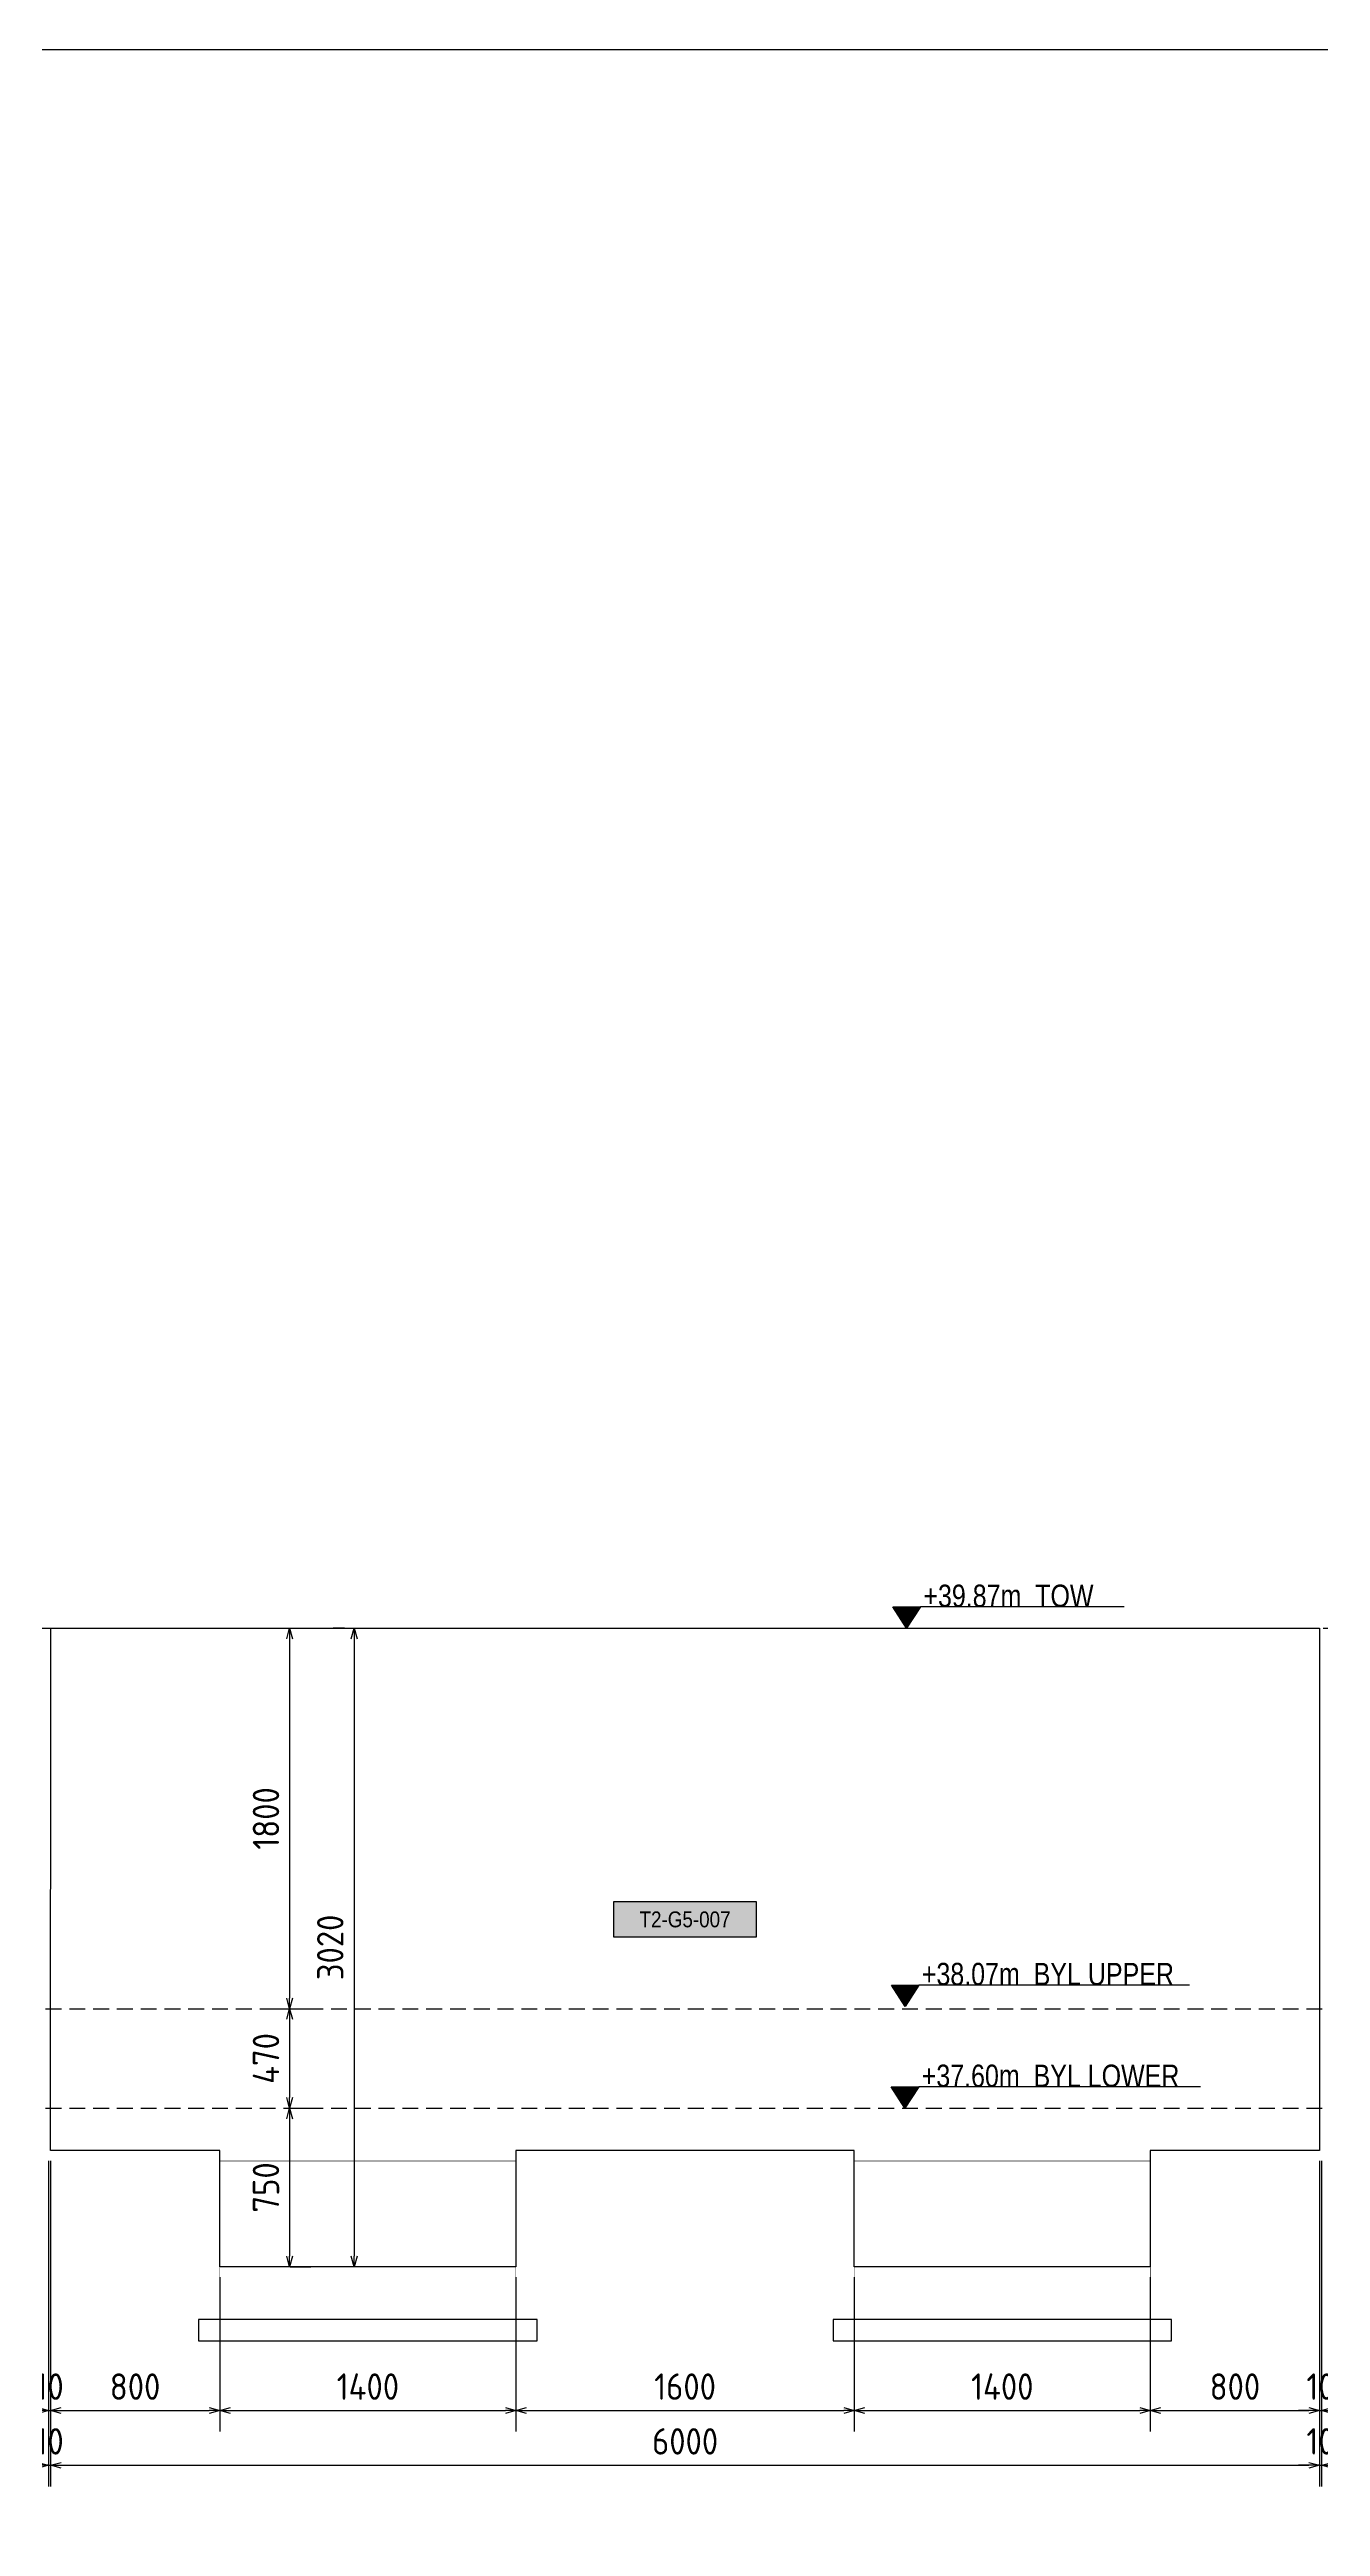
# Model space of a CAD drawing. Header units: centimetres. Extents: x -6122352 to 4157695, y -1694241 to 1947892.
# Drawn here: x 3359997 to 3366007, y 768058 to 779771 of the extents above; entities that cross this region are included whole.
import ezdxf
from ezdxf.enums import TextEntityAlignment as Align

# ---------------------------------------------------------------- set-up
doc = ezdxf.new("R2010")
doc.units = ezdxf.units.CM
doc.header["$MEASUREMENT"] = 0
doc.header["$PDMODE"] = 66
doc.header["$PDSIZE"] = 100
doc.linetypes.add('DASHED2', pattern=[0.375, 0.25, -0.125])
doc.linetypes.add('HIDDEN', pattern=[0.375, 0.25, -0.125])
for name, color, linetype in [('00-MI-DIM', 7, 'Continuous'), ('@MI-TYPE-02', 6, 'Continuous'), ('JML-Dimension', 1, 'Continuous'), ('PANEL-TAGS', 7, 'Continuous'), ('SECTION', 130, 'Continuous')]:
    doc.layers.add(name, color=color, linetype=linetype)
doc.styles.add('PANELTAG_STYLE', font='arial.ttf')
doc.styles.add('Schueco-BEMSTIL', font='isocpeur.ttf', dxfattribs={"width": 0.9})
doc.styles.add('txt-Pisa-std', font='arial.ttf', dxfattribs={"width": 0.8})
doc.dimstyles.new('MI- JWC-TXT-2.5 MM', dxfattribs={"dimscale": 1.5, "dimtxt": 2.5, "dimasz": 1, "dimexe": 2, "dimexo": 1, "dimgap": 1, "dimtad": 1, "dimdec": 0, "dimdsep": 46, "dimtxsty": 'Schueco-BEMSTIL', "dimblk": 'OPEN30', "dimcen": 0, "dimdle": 2, "dimclrd": 140, "dimclre": 8, "dimclrt": 40, "dimadec": 0, "dimazin": 2, "dimtfac": 1, "dimtdec": 0, "dimtix": 1, "dimtmove": 2, "dimatfit": 3, "dimldrblk": 'OPEN', "dimfxl": 2, "dimlwd": -1, "dimlwe": -1, "dimarcsym": 0})

# ---------------------------------------------------------------- blocks, each defined once
blk = doc.blocks.new('*U1106')
at = {"layer": 'JML-Dimension'}
h = blk.add_hatch(color=10, dxfattribs=at)
h.dxf.hatch_style = 1
h.paths.add_polyline_path([(0, 0), (-1.54, 2.37), (1.54, 2.37)])
blk.add_line((24.31, 2.37), (1.54, 2.37), dxfattribs=at)
blk.add_lwpolyline([(0, 0), (-1.54, 2.37), (1.54, 2.37), (0, 0)], dxfattribs=at)
at = {"color": 5, "style": 'txt-Pisa-std', "width": 0.8}
blk.add_attdef('+0.0', text='', height=2.5, dxfattribs=at).set_placement((1.87, 2.37), align=Align.BOTTOM_LEFT)
blk = doc.blocks.new('*U1108')
at = {"layer": 'JML-Dimension'}
h = blk.add_hatch(color=10, dxfattribs=at)
h.dxf.hatch_style = 1
h.paths.add_polyline_path([(0, 0), (-1.54, 2.37), (1.54, 2.37)])
blk.add_line((31.81, 2.37), (1.54, 2.37), dxfattribs=at)
blk.add_lwpolyline([(0, 0), (-1.54, 2.37), (1.54, 2.37), (0, 0)], dxfattribs=at)
at = {"color": 5, "style": 'txt-Pisa-std', "width": 0.8}
blk.add_attdef('+0.0', text='', height=2.5, dxfattribs=at).set_placement((1.87, 2.37), align=Align.BOTTOM_LEFT)
blk = doc.blocks.new('*U1107')
at = {"layer": 'JML-Dimension'}
h = blk.add_hatch(color=10, dxfattribs=at)
h.dxf.hatch_style = 1
h.paths.add_polyline_path([(0, 0), (-1.54, 2.37), (1.54, 2.37)])
blk.add_line((33.03, 2.37), (1.54, 2.37), dxfattribs=at)
blk.add_lwpolyline([(0, 0), (-1.54, 2.37), (1.54, 2.37), (0, 0)], dxfattribs=at)
at = {"color": 5, "style": 'txt-Pisa-std', "width": 0.8}
blk.add_attdef('+0.0', text='', height=2.5, dxfattribs=at).set_placement((1.87, 2.37), align=Align.BOTTOM_LEFT)
blk = doc.blocks.new('_Open30')
at = {"color": 0, "linetype": 'ByBlock', "lineweight": -2}
for p, q in [((-1, 0.27), (0, 0)), ((0, 0), (-1, -0.27)), ((0, 0), (-1, 0))]:
    blk.add_line(p, q, dxfattribs=at)
blk = doc.blocks.new('*D1168')
at = {"layer": '00-MI-DIM', "color": 8, "transparency": 16777216}
for p, q in [((3359992, 769786), (3359992, 768506)), ((3360001, 769786), (3360001, 768506))]:
    blk.add_line(p, q, dxfattribs=at)
at = {"layer": '00-MI-DIM', "color": 140, "transparency": 16777216}
for p, q in [((3359942, 768606), (3359892, 768606)), ((3359992, 768606), (3360001, 768606)), ((3360051, 768606), (3360101, 768606))]:
    blk.add_line(p, q, dxfattribs=at)
at = {"layer": 'Defpoints', "color": 0, "transparency": 16777216}
for p in [(3359992, 769836), (3360001, 769836), (3360001, 768606)]:
    blk.add_point(p, dxfattribs=at)
at = {"layer": '00-MI-DIM', "color": 140, "transparency": 16777216, "xscale": 50, "yscale": 50, "zscale": 50}
blk.add_blockref('_Open30', (3359992, 768606), dxfattribs=at)
at = {"layer": '00-MI-DIM', "color": 140, "transparency": 16777216, "xscale": 50, "yscale": 50, "zscale": 50, "rotation": 180}
blk.add_blockref('_Open30', (3360001, 768606), dxfattribs=at)
at = {"layer": '00-MI-DIM', "color": 40, "transparency": 16777216, "insert": (3359997, 768719), "char_height": 125, "attachment_point": 5, "style": 'Schueco-BEMSTIL'}
blk.add_mtext('10', dxfattribs=at)
blk = doc.blocks.new('_Open')
at = {"color": 0, "linetype": 'ByBlock', "lineweight": -2}
for p, q in [((-1, 0.2), (0, 0)), ((-1, -0.2), (0, 0)), ((0, 0), (-1, 0))]:
    blk.add_line(p, q, dxfattribs=at)
blk = doc.blocks.new('*D1169')
at = {"layer": '00-MI-DIM', "color": 8, "transparency": 16777216}
for p, q in [((3360001, 769786), (3360001, 768506)), ((3360802, 769236), (3360802, 768506))]:
    blk.add_line(p, q, dxfattribs=at)
at = {"layer": '00-MI-DIM', "color": 140, "transparency": 16777216}
blk.add_line((3360051, 768606), (3360752, 768606), dxfattribs=at)
at = {"layer": 'Defpoints', "color": 0, "transparency": 16777216}
for p in [(3360001, 769836), (3360802, 769286), (3360802, 768606)]:
    blk.add_point(p, dxfattribs=at)
at = {"layer": '00-MI-DIM', "color": 140, "transparency": 16777216, "xscale": 50, "yscale": 50, "zscale": 50, "rotation": 180}
blk.add_blockref('_Open30', (3360001, 768606), dxfattribs=at)
at = {"layer": '00-MI-DIM', "color": 140, "transparency": 16777216, "xscale": 50, "yscale": 50, "zscale": 50}
blk.add_blockref('_Open30', (3360802, 768606), dxfattribs=at)
at = {"layer": '00-MI-DIM', "color": 40, "transparency": 16777216, "insert": (3360401, 768719), "char_height": 125, "attachment_point": 5, "style": 'Schueco-BEMSTIL'}
blk.add_mtext('800', dxfattribs=at)
blk = doc.blocks.new('*D1170')
at = {"layer": '00-MI-DIM', "color": 8, "transparency": 16777216}
for p, q in [((3360802, 769236), (3360802, 768506)), ((3362202, 769236), (3362202, 768506))]:
    blk.add_line(p, q, dxfattribs=at)
at = {"layer": '00-MI-DIM', "color": 140, "transparency": 16777216}
blk.add_line((3360852, 768606), (3362152, 768606), dxfattribs=at)
at = {"layer": 'Defpoints', "color": 0, "transparency": 16777216}
for p in [(3360802, 769286), (3362202, 769286), (3362202, 768606)]:
    blk.add_point(p, dxfattribs=at)
at = {"layer": '00-MI-DIM', "color": 140, "transparency": 16777216, "xscale": 50, "yscale": 50, "zscale": 50, "rotation": 180}
blk.add_blockref('_Open30', (3360802, 768606), dxfattribs=at)
at = {"layer": '00-MI-DIM', "color": 140, "transparency": 16777216, "xscale": 50, "yscale": 50, "zscale": 50}
blk.add_blockref('_Open30', (3362202, 768606), dxfattribs=at)
at = {"layer": '00-MI-DIM', "color": 40, "transparency": 16777216, "insert": (3361502, 768719), "char_height": 125, "attachment_point": 5, "style": 'Schueco-BEMSTIL'}
blk.add_mtext('1400', dxfattribs=at)
blk = doc.blocks.new('*D1171')
at = {"layer": '00-MI-DIM', "color": 8, "transparency": 16777216}
for p, q in [((3362202, 769236), (3362202, 768506)), ((3363802, 769236), (3363802, 768506))]:
    blk.add_line(p, q, dxfattribs=at)
at = {"layer": '00-MI-DIM', "color": 140, "transparency": 16777216}
blk.add_line((3362252, 768606), (3363752, 768606), dxfattribs=at)
at = {"layer": 'Defpoints', "color": 0, "transparency": 16777216}
for p in [(3362202, 769286), (3363802, 769286), (3363802, 768606)]:
    blk.add_point(p, dxfattribs=at)
at = {"layer": '00-MI-DIM', "color": 140, "transparency": 16777216, "xscale": 50, "yscale": 50, "zscale": 50, "rotation": 180}
blk.add_blockref('_Open30', (3362202, 768606), dxfattribs=at)
at = {"layer": '00-MI-DIM', "color": 140, "transparency": 16777216, "xscale": 50, "yscale": 50, "zscale": 50}
blk.add_blockref('_Open30', (3363802, 768606), dxfattribs=at)
at = {"layer": '00-MI-DIM', "color": 40, "transparency": 16777216, "insert": (3363002, 768719), "char_height": 125, "attachment_point": 5, "style": 'Schueco-BEMSTIL'}
blk.add_mtext('1600', dxfattribs=at)
blk = doc.blocks.new('*D1172')
at = {"layer": '00-MI-DIM', "color": 8, "transparency": 16777216}
for p, q in [((3363802, 769236), (3363802, 768506)), ((3365202, 769236), (3365202, 768506))]:
    blk.add_line(p, q, dxfattribs=at)
at = {"layer": '00-MI-DIM', "color": 140, "transparency": 16777216}
blk.add_line((3363852, 768606), (3365152, 768606), dxfattribs=at)
at = {"layer": 'Defpoints', "color": 0, "transparency": 16777216}
for p in [(3363802, 769286), (3365202, 769286), (3365202, 768606)]:
    blk.add_point(p, dxfattribs=at)
at = {"layer": '00-MI-DIM', "color": 140, "transparency": 16777216, "xscale": 50, "yscale": 50, "zscale": 50, "rotation": 180}
blk.add_blockref('_Open30', (3363802, 768606), dxfattribs=at)
at = {"layer": '00-MI-DIM', "color": 140, "transparency": 16777216, "xscale": 50, "yscale": 50, "zscale": 50}
blk.add_blockref('_Open30', (3365202, 768606), dxfattribs=at)
at = {"layer": '00-MI-DIM', "color": 40, "transparency": 16777216, "insert": (3364502, 768719), "char_height": 125, "attachment_point": 5, "style": 'Schueco-BEMSTIL'}
blk.add_mtext('1400', dxfattribs=at)
blk = doc.blocks.new('*D1173')
at = {"layer": '00-MI-DIM', "color": 8, "transparency": 16777216}
for p, q in [((3366002, 769786), (3366002, 768506)), ((3365202, 769236), (3365202, 768506))]:
    blk.add_line(p, q, dxfattribs=at)
at = {"layer": '00-MI-DIM', "color": 140, "transparency": 16777216}
blk.add_line((3365252, 768606), (3365952, 768606), dxfattribs=at)
at = {"layer": 'Defpoints', "color": 0, "transparency": 16777216}
for p in [(3366002, 769836), (3365202, 769286), (3366002, 768606)]:
    blk.add_point(p, dxfattribs=at)
at = {"layer": '00-MI-DIM', "color": 140, "transparency": 16777216, "xscale": 50, "yscale": 50, "zscale": 50, "rotation": 180}
blk.add_blockref('_Open30', (3365202, 768606), dxfattribs=at)
at = {"layer": '00-MI-DIM', "color": 140, "transparency": 16777216, "xscale": 50, "yscale": 50, "zscale": 50}
blk.add_blockref('_Open30', (3366002, 768606), dxfattribs=at)
at = {"layer": '00-MI-DIM', "color": 40, "transparency": 16777216, "insert": (3365602, 768719), "char_height": 125, "attachment_point": 5, "style": 'Schueco-BEMSTIL'}
blk.add_mtext('800', dxfattribs=at)
blk = doc.blocks.new('*D1174')
at = {"layer": '00-MI-DIM', "color": 8, "transparency": 16777216}
for p, q in [((3366002, 769786), (3366002, 768506)), ((3366011, 769786), (3366011, 768506))]:
    blk.add_line(p, q, dxfattribs=at)
at = {"layer": '00-MI-DIM', "color": 140, "transparency": 16777216}
for p, q in [((3365952, 768606), (3365902, 768606)), ((3366002, 768606), (3366011, 768606)), ((3366061, 768606), (3366111, 768606))]:
    blk.add_line(p, q, dxfattribs=at)
at = {"layer": 'Defpoints', "color": 0, "transparency": 16777216}
for p in [(3366002, 769836), (3366011, 769836), (3366011, 768606)]:
    blk.add_point(p, dxfattribs=at)
at = {"layer": '00-MI-DIM', "color": 140, "transparency": 16777216, "xscale": 50, "yscale": 50, "zscale": 50}
blk.add_blockref('_Open30', (3366002, 768606), dxfattribs=at)
at = {"layer": '00-MI-DIM', "color": 140, "transparency": 16777216, "xscale": 50, "yscale": 50, "zscale": 50, "rotation": 180}
blk.add_blockref('_Open30', (3366011, 768606), dxfattribs=at)
at = {"layer": '00-MI-DIM', "color": 40, "transparency": 16777216, "insert": (3366007, 768719), "char_height": 125, "attachment_point": 5, "style": 'Schueco-BEMSTIL'}
blk.add_mtext('10', dxfattribs=at)
blk = doc.blocks.new('*D1197')
at = {"layer": '00-MI-DIM', "color": 8, "transparency": 16777216}
for p, q in [((3359992, 769786), (3359992, 768247)), ((3360001, 769786), (3360001, 768247))]:
    blk.add_line(p, q, dxfattribs=at)
at = {"layer": '00-MI-DIM', "color": 140, "transparency": 16777216}
for p, q in [((3359942, 768347), (3359892, 768347)), ((3359992, 768347), (3360001, 768347)), ((3360051, 768347), (3360101, 768347))]:
    blk.add_line(p, q, dxfattribs=at)
at = {"layer": 'Defpoints', "color": 0, "transparency": 16777216}
for p in [(3359992, 769836), (3360001, 769836), (3360001, 768347)]:
    blk.add_point(p, dxfattribs=at)
at = {"layer": '00-MI-DIM', "color": 140, "transparency": 16777216, "xscale": 50, "yscale": 50, "zscale": 50}
blk.add_blockref('_Open30', (3359992, 768347), dxfattribs=at)
at = {"layer": '00-MI-DIM', "color": 140, "transparency": 16777216, "xscale": 50, "yscale": 50, "zscale": 50, "rotation": 180}
blk.add_blockref('_Open30', (3360001, 768347), dxfattribs=at)
at = {"layer": '00-MI-DIM', "color": 40, "transparency": 16777216, "insert": (3359997, 768460), "char_height": 125, "attachment_point": 5, "style": 'Schueco-BEMSTIL'}
blk.add_mtext('10', dxfattribs=at)
blk = doc.blocks.new('*D1198')
at = {"layer": '00-MI-DIM', "color": 8, "transparency": 16777216}
for p, q in [((3360001, 769786), (3360001, 768247)), ((3366002, 769786), (3366002, 768247))]:
    blk.add_line(p, q, dxfattribs=at)
at = {"layer": '00-MI-DIM', "color": 140, "transparency": 16777216}
blk.add_line((3360051, 768347), (3365952, 768347), dxfattribs=at)
at = {"layer": 'Defpoints', "color": 0, "transparency": 16777216}
for p in [(3360001, 769836), (3366002, 769836), (3366002, 768347)]:
    blk.add_point(p, dxfattribs=at)
at = {"layer": '00-MI-DIM', "color": 140, "transparency": 16777216, "xscale": 50, "yscale": 50, "zscale": 50, "rotation": 180}
blk.add_blockref('_Open30', (3360001, 768347), dxfattribs=at)
at = {"layer": '00-MI-DIM', "color": 140, "transparency": 16777216, "xscale": 50, "yscale": 50, "zscale": 50}
blk.add_blockref('_Open30', (3366002, 768347), dxfattribs=at)
at = {"layer": '00-MI-DIM', "color": 40, "transparency": 16777216, "insert": (3363002, 768460), "char_height": 125, "attachment_point": 5, "style": 'Schueco-BEMSTIL'}
blk.add_mtext('6000', dxfattribs=at)
blk = doc.blocks.new('*D1199')
at = {"layer": '00-MI-DIM', "color": 8, "transparency": 16777216}
for p, q in [((3366002, 769786), (3366002, 768247)), ((3366011, 769786), (3366011, 768247))]:
    blk.add_line(p, q, dxfattribs=at)
at = {"layer": '00-MI-DIM', "color": 140, "transparency": 16777216}
for p, q in [((3365952, 768347), (3365902, 768347)), ((3366002, 768347), (3366011, 768347)), ((3366061, 768347), (3366111, 768347))]:
    blk.add_line(p, q, dxfattribs=at)
at = {"layer": 'Defpoints', "color": 0, "transparency": 16777216}
for p in [(3366002, 769836), (3366011, 769836), (3366011, 768347)]:
    blk.add_point(p, dxfattribs=at)
at = {"layer": '00-MI-DIM', "color": 140, "transparency": 16777216, "xscale": 50, "yscale": 50, "zscale": 50}
blk.add_blockref('_Open30', (3366002, 768347), dxfattribs=at)
at = {"layer": '00-MI-DIM', "color": 140, "transparency": 16777216, "xscale": 50, "yscale": 50, "zscale": 50, "rotation": 180}
blk.add_blockref('_Open30', (3366011, 768347), dxfattribs=at)
at = {"layer": '00-MI-DIM', "color": 40, "transparency": 16777216, "insert": (3366007, 768460), "char_height": 125, "attachment_point": 5, "style": 'Schueco-BEMSTIL'}
blk.add_mtext('10', dxfattribs=at)
blk = doc.blocks.new('*D1210')
at = {"layer": '00-MI-DIM', "color": 8, "transparency": 16777216}
for p, q in [((3361059, 772306), (3361232, 772306)), ((3361059, 770506), (3361232, 770506))]:
    blk.add_line(p, q, dxfattribs=at)
at = {"layer": '00-MI-DIM', "color": 140, "transparency": 16777216}
blk.add_line((3361132, 772256), (3361132, 770556), dxfattribs=at)
at = {"layer": 'Defpoints', "color": 0, "transparency": 16777216}
for p in [(3361009, 772306), (3361009, 770506), (3361132, 770506)]:
    blk.add_point(p, dxfattribs=at)
at = {"layer": '00-MI-DIM', "color": 140, "transparency": 16777216, "xscale": 50, "yscale": 50, "zscale": 50}
for p, rotation in [((3361132, 772306), 90), ((3361132, 770506), 270)]:
    blk.add_blockref('_Open30', p, dxfattribs=dict(at, rotation=rotation))
at = {"layer": '00-MI-DIM', "color": 40, "transparency": 16777216, "insert": (3361020, 771406), "char_height": 125, "attachment_point": 5, "rotation": 90, "style": 'Schueco-BEMSTIL'}
blk.add_mtext('1800', dxfattribs=at)
blk = doc.blocks.new('*D1211')
at = {"layer": '00-MI-DIM', "color": 8, "transparency": 16777216}
for p, q in [((3361059, 770506), (3361232, 770506)), ((3361163, 770036), (3361232, 770036))]:
    blk.add_line(p, q, dxfattribs=at)
at = {"layer": '00-MI-DIM', "color": 140, "transparency": 16777216}
blk.add_line((3361132, 770456), (3361132, 770086), dxfattribs=at)
at = {"layer": 'Defpoints', "color": 0, "transparency": 16777216}
for p in [(3361009, 770506), (3361113, 770036), (3361132, 770036)]:
    blk.add_point(p, dxfattribs=at)
at = {"layer": '00-MI-DIM', "color": 140, "transparency": 16777216, "xscale": 50, "yscale": 50, "zscale": 50}
for p, rotation in [((3361132, 770506), 90), ((3361132, 770036), 270)]:
    blk.add_blockref('_Open30', p, dxfattribs=dict(at, rotation=rotation))
at = {"layer": '00-MI-DIM', "color": 40, "transparency": 16777216, "insert": (3361020, 770271), "char_height": 125, "attachment_point": 5, "rotation": 90, "style": 'Schueco-BEMSTIL'}
blk.add_mtext('470', dxfattribs=at)
blk = doc.blocks.new('*D1212')
at = {"layer": '00-MI-DIM', "color": 140, "transparency": 16777216}
blk.add_line((3361132, 769986), (3361132, 769336), dxfattribs=at)
at = {"layer": '00-MI-DIM', "color": 8, "transparency": 16777216}
for p, q in [((3361163, 770036), (3361232, 770036)), ((3361135, 769286), (3361232, 769286))]:
    blk.add_line(p, q, dxfattribs=at)
at = {"layer": 'Defpoints', "color": 0, "transparency": 16777216}
for p in [(3361113, 770036), (3361085, 769286), (3361132, 769286)]:
    blk.add_point(p, dxfattribs=at)
at = {"layer": '00-MI-DIM', "color": 140, "transparency": 16777216, "xscale": 50, "yscale": 50, "zscale": 50}
for p, rotation in [((3361132, 770036), 90), ((3361132, 769286), 270)]:
    blk.add_blockref('_Open30', p, dxfattribs=dict(at, rotation=rotation))
at = {"layer": '00-MI-DIM', "color": 40, "transparency": 16777216, "insert": (3361020, 769661), "char_height": 125, "attachment_point": 5, "rotation": 90, "style": 'Schueco-BEMSTIL'}
blk.add_mtext('750', dxfattribs=at)
blk = doc.blocks.new('*D1209')
at = {"layer": '00-MI-DIM', "color": 8, "transparency": 16777216}
for p, q in [((3361392, 772306), (3361337, 772306)), ((3361392, 769286), (3361337, 769286))]:
    blk.add_line(p, q, dxfattribs=at)
at = {"layer": '00-MI-DIM', "color": 140, "transparency": 16777216}
blk.add_line((3361437, 772256), (3361437, 769336), dxfattribs=at)
at = {"layer": 'Defpoints', "color": 0, "transparency": 16777216}
for p in [(3361442, 772306), (3361437, 769286), (3361442, 769286)]:
    blk.add_point(p, dxfattribs=at)
at = {"layer": '00-MI-DIM', "color": 140, "transparency": 16777216, "xscale": 50, "yscale": 50, "zscale": 50}
for p, rotation in [((3361437, 772306), 90), ((3361437, 769286), 270)]:
    blk.add_blockref('_Open30', p, dxfattribs=dict(at, rotation=rotation))
at = {"layer": '00-MI-DIM', "color": 40, "transparency": 16777216, "insert": (3361324, 770796), "char_height": 125, "attachment_point": 5, "rotation": 90, "style": 'Schueco-BEMSTIL'}
blk.add_mtext('3020', dxfattribs=at)
blk = doc.blocks.new('T2-ELE FT')
at = {"color": 12, "linetype": 'HIDDEN', "ltscale": 5, "const_width": 2}
blk.add_lwpolyline([(30306558, 1676366), (30306558, 1676866), (30307958, 1676866), (30307958, 1676366)], dxfattribs=at)
at = {"color": 12, "ltscale": 20, "const_width": 2}
blk.add_lwpolyline([(30306558, 1676366), (30307958, 1676366), (30307958, 1676116), (30306558, 1676116)], close=True, dxfattribs=at)
at = {"color": 8, "ltscale": 20}
blk.add_lwpolyline([(30306458, 1676116), (30308058, 1676116), (30308058, 1676016), (30306458, 1676016)], close=True, dxfattribs=at)
blk = doc.blocks.new('PANELTAG')
at = {"layer": 'PANEL-TAGS', "color": 1}
blk.add_lwpolyline([(-13.5, -3.3), (13.5, -3.3), (13.5, 3.3), (-13.5, 3.3)], close=True, dxfattribs=at)
at = {"layer": 'PANEL-TAGS', "color": 40, "true_color": 0xffd700}
blk.add_solid([(-13.5, -3.3), (13.5, -3.3), (-13.5, 3.3), (13.5, 3.3)], dxfattribs=at)
at = {"layer": 'PANEL-TAGS', "color": 5, "style": 'PANELTAG_STYLE', "width": 0.85}
blk.add_attdef('TAGNO', text='', height=3, dxfattribs=at).set_placement((0, 0), align=Align.MIDDLE)

msp = doc.modelspace()

# ---------------------------------------------------------------- linework, layer by layer
at = {"layer": '00-MI-DIM', "color": 6}
msp.add_lwpolyline([(3287503.15085, 779771.48504), (3558622.67476, 779771.48504), (3558622.67476, 760800.78134), (3287503.15085, 760800.78134)], close=True, dxfattribs=at)
at = {"layer": '@MI-TYPE-02', "color": 160, "linetype": 'DASHED2', "ltscale": 300}
for points in [[(3341727.63764, 772305.70882), (3362226.48166, 772305.70882)], [(3353981.7694, 772305.70882), (3384031.7694, 772305.79822)], [(3341752.83168, 770505.70886), (3384031.7694, 770505.70886)], [(3341752.83168, 770035.70886), (3384031.7694, 770035.70886)]]:
    msp.add_lwpolyline(points, dxfattribs=at)
at = {"layer": '@MI-TYPE-02', "color": 30}
msp.add_lwpolyline([(3360001.98591, 772305.79822), (3366001.7694, 772305.75352), (3366001.7694, 769835.80832), (3365201.80692, 769835.80832), (3365201.80692, 769285.80832), (3363801.80692, 769285.80832), (3363801.80692, 769835.80832), (3362201.5194, 769835.80832), (3362201.5194, 769285.80832), (3360801.5194, 769285.80832), (3360801.5194, 769835.80832), (3360001.27343, 769835.85302), (3360001.98591, 772305.79822)], dxfattribs=at)

# ---------------------------------------------------------------- block references
at = {"color": 2, "xscale": -1}
for p in [(33668759.68096, -907080.15484), (33671759.96848, -907080.11014)]:
    msp.add_blockref('T2-ELE FT', p, dxfattribs=at)
at = {"layer": 'PANEL-TAGS', "color": 30}
ref = msp.add_blockref('PANELTAG', (3363001.6909, 770928.63462), dxfattribs=dict(at, xscale=25, yscale=25, zscale=25))
ref.add_attrib('TAGNO', 'T2-G5-007', dxfattribs={"color": 5, "height": 75, "style": 'PANELTAG_STYLE', "width": 0.85}).set_placement((3363001.6909, 770928.63462), align=Align.MIDDLE_CENTER)
at = {"layer": 'SECTION', "color": 6}
ref = msp.add_blockref('*U1106', (3364049.70137, 772305.70882), dxfattribs=dict(at, xscale=42.30147098076819, yscale=42.30147098076819, zscale=42.30147098076819))
ref.add_attrib('+0.0', '+39.87m  TOW', (3364128.83002, 772405.96589), dxfattribs={"layer": 'JML-Dimension', "color": 5, "height": 105.7536775, "style": 'txt-Pisa-std', "width": 0.8})
ref = msp.add_blockref('*U1108', (3364042.40788, 770516.90995), dxfattribs=dict(at, xscale=42.30147098076819, yscale=42.30147098076819, zscale=42.30147098076819))
ref.add_attrib('+0.0', '+38.07m  BYL UPPER', (3364121.53653, 770617.16702), dxfattribs={"layer": 'JML-Dimension', "color": 5, "height": 105.7536775, "style": 'txt-Pisa-std', "width": 0.8})
ref = msp.add_blockref('*U1107', (3364041.86787, 770035.70886), dxfattribs=dict(at, xscale=42.30147098076819, yscale=42.30147098076819, zscale=42.30147098076819))
ref.add_attrib('+0.0', '+37.60m  BYL LOWER', (3364120.99652, 770135.96593), dxfattribs={"layer": 'JML-Dimension', "color": 5, "height": 105.7536775, "style": 'txt-Pisa-std', "width": 0.8})

# ---------------------------------------------------------------- dimensions: what is measured, and where the dimension line sits
at = {"layer": '00-MI-DIM', "color": 30}
for base, p1, p2, picture, middle in [((3361132.49034, 770505.66417), (3361009.37058, 772305.66412), (3361009.37058, 770505.66417), '*D1210', (3361019.99034, 771405.66414)), ((3361436.66446, 769285.71893), (3361442.37618, 772305.69809), (3361442.37618, 769285.71893), '*D1209', (3361324.16446, 770795.70851)), ((3361132.49034, 770035.66417), (3361009.37058, 770505.66417), (3361113.09333, 770035.66417), '*D1211', (3361019.99034, 770270.66417)), ((3361132.49034, 769285.71893), (3361113.09333, 770035.66417), (3361084.55733, 769285.71893), '*D1212', (3361019.99034, 769660.69155))]:
    dim = msp.add_linear_dim(base=base, p1=p1, p2=p2, angle=90, dimstyle='MI- JWC-TXT-2.5 MM', dxfattribs=at)
    dim.commit()
    dim.dimension.update_dxf_attribs({"geometry": picture, "text_midpoint": middle})
for base, p1, p2, picture, middle in [((3360001.27343, 768606.18455), (3359991.7694, 769835.76362), (3360001.27343, 769835.85302), '*D1168', (3359996.52141, 768718.68455)), ((3360001.27343, 768347.2823), (3359991.7694, 769835.76362), (3360001.27343, 769835.85302), '*D1197', (3359996.52141, 768459.7823)), ((3360801.5194, 768606.18455), (3360001.27343, 769835.85302), (3360801.5194, 769285.80832), '*D1169', (3360401.39641, 768718.68455)), ((3366001.7694, 768347.2823), (3360001.27343, 769835.85302), (3366001.7694, 769835.80832), '*D1198', (3363001.52141, 768459.7823)), ((3366001.7694, 768606.18455), (3365201.80692, 769285.80832), (3366001.7694, 769835.80832), '*D1173', (3365601.78816, 768718.68455)), ((3366011.27343, 768606.18455), (3366001.7694, 769835.80832), (3366011.27343, 769835.80832), '*D1174', (3366006.52141, 768718.68455)), ((3366011.27343, 768347.2823), (3366001.7694, 769835.80832), (3366011.27343, 769835.80832), '*D1199', (3366006.52141, 768459.7823)), ((3362201.5194, 768606.18455), (3360801.5194, 769285.80832), (3362201.5194, 769285.80832), '*D1170', (3361501.5194, 768718.68455)), ((3363801.80692, 768606.18455), (3362201.5194, 769285.80832), (3363801.80692, 769285.80832), '*D1171', (3363001.66316, 768718.68455)), ((3365201.80692, 768606.18455), (3363801.80692, 769285.80832), (3365201.80692, 769285.80832), '*D1172', (3364501.80692, 768718.68455))]:
    dim = msp.add_linear_dim(base=base, p1=p1, p2=p2, dimstyle='MI- JWC-TXT-2.5 MM', dxfattribs=at)
    dim.commit()
    dim.dimension.update_dxf_attribs({"geometry": picture, "text_midpoint": middle})

doc.saveas('drawing.dxf')
